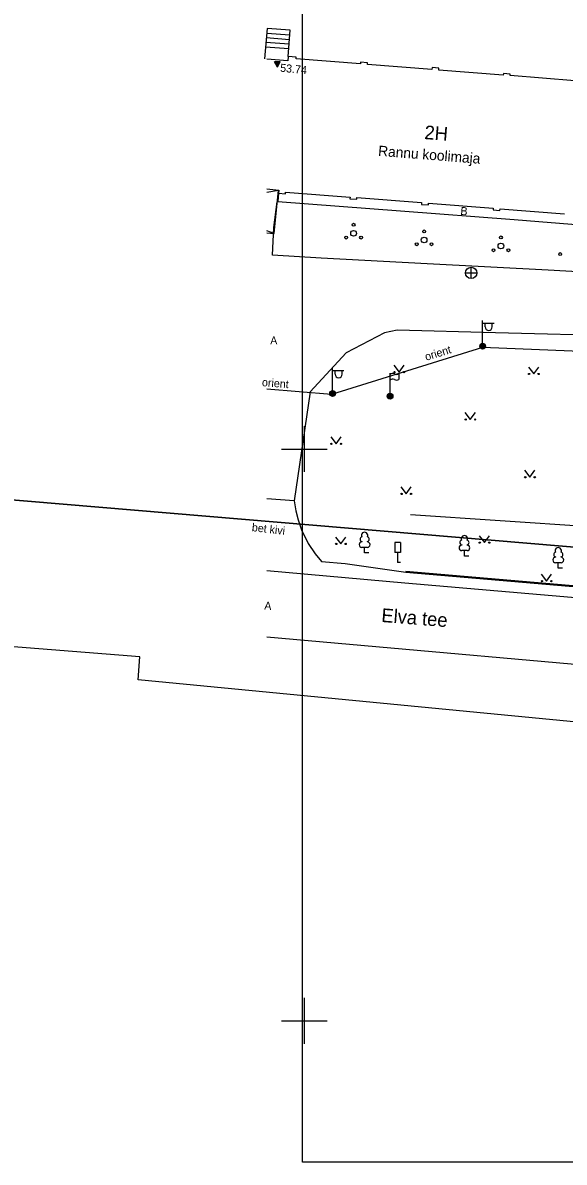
# Model space of a CAD drawing. Extents: x 630021 to 630626, y 6457538 to 6457837.
# Drawn here: x 630125.4 to 630172.8, y 6457537.6 to 6457637.3 of the extents above; entities that cross this region are included whole.
import ezdxf

# ---------------------------------------------------------------- set-up
doc = ezdxf.new("R2010")
doc.units = 0
for name, color, linetype in [('HALJASTUS', 7, 'Continuous'), ('HOONE', 7, 'Continuous'), ('HOONEDET', 7, 'Continuous'), ('KKAEV', 7, 'Continuous'), ('KOORDPUNKT', 7, 'Continuous'), ('LIIKLUS', 7, 'Continuous'), ('MPKAABEL', 7, 'Continuous'), ('PIIR', 7, 'Continuous'), ('POST', 7, 'Continuous'), ('PUU', 7, 'Continuous'), ('RAJATIS', 7, 'Continuous'), ('TEE', 7, 'Continuous'), ('VORK', 7, 'Continuous'), ('VORMISTUS', 7, 'Continuous')]:
    doc.layers.add(name, color=color, linetype=linetype)

msp = doc.modelspace()

# ---------------------------------------------------------------- linework, layer by layer
at = {"layer": 'HALJASTUS'}
for p, q in [((630157.84, 6457607.341), (630158.303, 6457606.734)), ((630158.303, 6457606.734), (630158.749, 6457607.341)), ((630169.62, 6457607.173), (630170.083, 6457606.566)), ((630170.083, 6457606.566), (630170.528, 6457607.173)), ((630164.066, 6457603.19), (630164.53, 6457602.584)), ((630164.53, 6457602.584), (630164.975, 6457603.19)), ((630152.315, 6457601.059), (630152.778, 6457600.452)), ((630152.778, 6457600.452), (630153.224, 6457601.059)), ((630169.283, 6457598.142), (630169.746, 6457597.535)), ((630169.746, 6457597.535), (630170.192, 6457598.142)), ((630158.457, 6457596.683), (630158.92, 6457596.077)), ((630158.92, 6457596.077), (630159.366, 6457596.683)), ((630159.312, 6457594.284), (630199.204, 6457591.594)), ((630152.735, 6457592.308), (630153.199, 6457591.701)), ((630153.199, 6457591.701), (630153.644, 6457592.308)), ((630165.3, 6457592.42), (630165.764, 6457591.814)), ((630165.764, 6457591.814), (630166.209, 6457592.42)), ((630170.741, 6457589.055), (630171.205, 6457588.448)), ((630171.205, 6457588.448), (630171.65, 6457589.055))]:
    msp.add_line(p, q, dxfattribs=at)
for centre in [(630157.902, 6457606.734), (630158.731, 6457606.734), (630169.682, 6457606.566), (630170.511, 6457606.566), (630164.129, 6457602.584), (630164.957, 6457602.584), (630152.377, 6457600.452), (630153.206, 6457600.452), (630169.345, 6457597.535), (630170.174, 6457597.535), (630158.519, 6457596.077), (630159.348, 6457596.077), (630152.798, 6457591.701), (630153.626, 6457591.701), (630165.363, 6457591.814), (630166.191, 6457591.814), (630170.804, 6457588.448), (630171.633, 6457588.448)]:
    msp.add_circle(centre, 0.055, dxfattribs=at)
at = {"layer": 'HOONE'}
for points in [[(630173.684, 6457632.213), (630168.018, 6457632.653), (630168.029, 6457632.797), (630167.432, 6457632.847), (630167.421, 6457632.7), (630161.78, 6457633.139), (630161.792, 6457633.298), (630161.182, 6457633.353), (630161.169, 6457633.186), (630155.523, 6457633.625), (630155.534, 6457633.766), (630154.92, 6457633.824), (630154.908, 6457633.673), (630149.283, 6457634.111), (630149.295, 6457634.271), (630148.582, 6457634.333), (630148.549, 6457633.956), (630146.729, 6457634.095)], [(630146.729, 6457622.742), (630147.777, 6457622.647), (630147.751, 6457622.366), (630148.356, 6457622.315), (630148.369, 6457622.478)], [(630146.729, 6457618.897), (630147.374, 6457618.837), (630147.755, 6457622.649)], [(630148.369, 6457622.478), (630154.012, 6457622.037), (630154, 6457621.886), (630154.599, 6457621.843), (630154.611, 6457621.991), (630160.275, 6457621.548), (630160.263, 6457621.399), (630160.867, 6457621.355), (630160.878, 6457621.501), (630166.533, 6457621.059), (630166.522, 6457620.916), (630167.127, 6457620.867), (630167.138, 6457621.012), (630172.79, 6457620.57)]]:
    msp.add_lwpolyline(points, dxfattribs=at)
at = {"layer": 'HOONEDET'}
for p, q in [((630146.642, 6457635.573), (630148.668, 6457635.432)), ((630146.677, 6457635.988), (630148.698, 6457635.816)), ((630146.71, 6457636.381), (630148.729, 6457636.22)), ((630146.609, 6457635.182), (630148.636, 6457635.027)), ((630147.648, 6457633.388), (630147.402, 6457633.875)), ((630147.894, 6457633.875), (630147.402, 6457633.875)), ((630147.41, 6457633.858), (630147.754, 6457633.597)), ((630147.429, 6457633.875), (630147.765, 6457633.619)), ((630147.436, 6457633.807), (630147.742, 6457633.574)), ((630147.462, 6457633.756), (630147.731, 6457633.551)), ((630147.471, 6457633.875), (630147.777, 6457633.642)), ((630147.488, 6457633.705), (630147.719, 6457633.529)), ((630147.512, 6457633.875), (630147.788, 6457633.665)), ((630147.513, 6457633.654), (630147.708, 6457633.506)), ((630147.539, 6457633.603), (630147.696, 6457633.483)), ((630147.553, 6457633.875), (630147.8, 6457633.687)), ((630147.565, 6457633.551), (630147.685, 6457633.461)), ((630147.591, 6457633.5), (630147.673, 6457633.438)), ((630147.594, 6457633.875), (630147.811, 6457633.71)), ((630147.636, 6457633.875), (630147.822, 6457633.733)), ((630147.648, 6457633.388), (630147.894, 6457633.875)), ((630147.677, 6457633.875), (630147.834, 6457633.755)), ((630147.718, 6457633.875), (630147.845, 6457633.778)), ((630147.759, 6457633.875), (630147.857, 6457633.801)), ((630147.801, 6457633.875), (630147.868, 6457633.823)), ((630147.842, 6457633.875), (630147.88, 6457633.846)), ((630147.883, 6457633.875), (630147.891, 6457633.869)), ((630147.617, 6457633.449), (630147.662, 6457633.415)), ((630147.643, 6457633.398), (630147.65, 6457633.392)), ((630146.729, 6457622.45), (630147.755, 6457622.649)), ((630147.374, 6457618.837), (630146.729, 6457619.092))]:
    msp.add_line(p, q, dxfattribs=at)
msp.add_lwpolyline([(630147.751, 6457622.366), (630147.681, 6457621.662), (630158.42, 6457620.82), (630168.369, 6457620.063), (630181.716, 6457618.989), (630186.912, 6457618.571), (630187.099, 6457621.544), (630195.37, 6457620.908), (630204.368, 6457620.221), (630204.442, 6457621.153), (630204.36, 6457621.159)], dxfattribs=at)
at = {"layer": 'KKAEV'}
for p, q in [((630164.61, 6457614.9), (630164.61, 6457615.9)), ((630164.11, 6457615.4), (630165.11, 6457615.4))]:
    msp.add_line(p, q, dxfattribs=at)
msp.add_circle((630164.61, 6457615.4), 0.5, dxfattribs=at)
at = {"layer": 'LIIKLUS'}
for points in [[(630157.925, 6457591.815), (630157.925, 6457590.965)], [(630158.425, 6457591.815), (630157.925, 6457591.815)], [(630158.425, 6457591.815), (630158.425, 6457590.965)], [(630158.425, 6457590.965), (630157.925, 6457590.965)], [(630158.175, 6457590.965), (630158.175, 6457590.065)], [(630158.425, 6457590.065), (630158.175, 6457590.065)]]:
    msp.add_lwpolyline(points, dxfattribs=at)
at = {"layer": 'MPKAABEL'}
msp.add_lwpolyline([(630184.896, 6457608.085), (630165.608, 6457608.87), (630152.385, 6457604.784), (630146.729, 6457605.24)], dxfattribs=at)
at = {"layer": 'PIIR'}
msp.add_lwpolyline([(630048.02, 6457601.96), (630052.83, 6457637.36), (630052.95, 6457655.29), (630052.96, 6457669.93), (630053.71, 6457785.35), (630156.96, 6457780.65), (630157.42, 6457773.62), (630214.31, 6457768.34), (630220.44, 6457836.81), (630304.76, 6457825.62), (630300.98, 6457785.29), (630286.24, 6457630.8), (630343.62, 6457621.35), (630316.77, 6457581.86), (630309.64, 6457580)], close=True, dxfattribs=at)
for points in [[(630021.34, 6457604.6), (630048.02, 6457601.96), (630309.64, 6457580), (630336.59, 6457577.39), (630363.33, 6457574.96), (630385.56, 6457575.28), (630403.96, 6457577.23), (630417.02, 6457579.52)], [(630421.01, 6457564.05), (630406.38, 6457561.41), (630386.94, 6457559.34), (630362.09, 6457559), (630357.27, 6457559.36), (630352.2, 6457559.76), (630347.08, 6457560.16), (630329.17, 6457562.1), (630308.51, 6457563.96), (630300.36, 6457564.67), (630210.2, 6457572.63), (630135.46, 6457579.81), (630135.59, 6457581.84), (630070.37, 6457586.99), (630049.39, 6457588.87), (630024.296, 6457589.364)]]:
    msp.add_lwpolyline(points, dxfattribs=at)
at = {"layer": 'POST'}
for p, q in [((630165.616, 6457609.249), (630165.616, 6457611.249)), ((630165.616, 6457610.999), (630166.616, 6457610.999)), ((630165.843, 6457610.678), (630165.843, 6457610.999)), ((630166.455, 6457610.678), (630166.455, 6457610.999)), ((630152.476, 6457605.108), (630152.476, 6457607.108)), ((630152.476, 6457606.858), (630153.476, 6457606.858)), ((630152.703, 6457606.537), (630152.703, 6457606.858)), ((630153.315, 6457606.537), (630153.315, 6457606.858))]:
    msp.add_line(p, q, dxfattribs=at)
for centre, radius in [((630165.616, 6457608.999), 0.25), ((630165.616, 6457608.999), 0.225), ((630165.616, 6457608.999), 0.2), ((630165.616, 6457608.999), 0.175), ((630165.616, 6457608.999), 0.15), ((630165.616, 6457608.999), 0.125), ((630165.616, 6457608.999), 0.1), ((630165.616, 6457608.999), 0.075), ((630165.616, 6457608.999), 0.05), ((630165.616, 6457608.999), 0.025), ((630152.476, 6457604.858), 0.25), ((630152.476, 6457604.858), 0.225), ((630152.476, 6457604.858), 0.2), ((630152.476, 6457604.858), 0.175), ((630152.476, 6457604.858), 0.15), ((630152.476, 6457604.858), 0.125), ((630152.476, 6457604.858), 0.1), ((630152.476, 6457604.858), 0.075), ((630152.476, 6457604.858), 0.05), ((630152.476, 6457604.858), 0.025)]:
    msp.add_circle(centre, radius, dxfattribs=at)
for centre in [(630166.149, 6457610.678), (630153.009, 6457606.537)]:
    msp.add_arc(centre, 0.306, 180, 0, dxfattribs=at)
at = {"layer": 'PUU'}
for p, q in [((630155.041, 6457591.906), (630155.041, 6457591.876)), ((630155.521, 6457591.906), (630155.521, 6457591.876)), ((630155.521, 6457591.401), (630155.041, 6457591.401)), ((630155.281, 6457590.926), (630155.281, 6457591.401)), ((630155.661, 6457590.926), (630155.281, 6457590.926)), ((630163.779, 6457591.622), (630163.779, 6457591.592)), ((630164.259, 6457591.117), (630163.779, 6457591.117)), ((630164.019, 6457590.642), (630164.019, 6457591.117)), ((630164.399, 6457590.642), (630164.019, 6457590.642)), ((630164.259, 6457591.622), (630164.259, 6457591.592)), ((630171.997, 6457590.566), (630171.997, 6457590.536)), ((630172.477, 6457590.061), (630171.997, 6457590.061)), ((630172.237, 6457589.586), (630172.237, 6457590.061)), ((630172.477, 6457590.566), (630172.477, 6457590.536)), ((630172.617, 6457589.586), (630172.237, 6457589.586))]:
    msp.add_line(p, q, dxfattribs=at)
for centre, radius in [((630154.318, 6457619.614), 0.125), ((630153.668, 6457618.489), 0.125), ((630154.318, 6457618.864), 0.25), ((630154.968, 6457618.489), 0.125), ((630160.492, 6457619.032), 0.125), ((630167.218, 6457618.507), 0.125), ((630159.842, 6457617.907), 0.125), ((630160.492, 6457618.282), 0.25), ((630161.142, 6457617.907), 0.125), ((630167.218, 6457617.757), 0.25), ((630166.568, 6457617.382), 0.125), ((630167.868, 6457617.382), 0.125), ((630172.404, 6457617.05), 0.125)]:
    msp.add_circle(centre, radius, dxfattribs=at)
for centre, radius, start, end in [((630155.281, 6457592.446), 0.277, 332.5799, 207.4201), ((630155.044, 6457591.639), 0.237, 90.00001, 270), ((630155.091, 6457592.113), 0.212, 105.2441, 257.07903), ((630155.471, 6457592.113), 0.212, 282.92097, 74.7559), ((630155.519, 6457591.639), 0.237, 270, 89.99999), ((630163.829, 6457591.83), 0.212, 105.2441, 257.07903), ((630164.019, 6457592.162), 0.277, 332.5799, 207.4201), ((630164.209, 6457591.83), 0.212, 282.92097, 74.7559), ((630163.782, 6457591.355), 0.237, 90.00001, 270), ((630164.257, 6457591.355), 0.237, 270, 89.99999), ((630172.047, 6457590.774), 0.212, 105.2441, 257.07903), ((630172.237, 6457591.106), 0.277, 332.5799, 207.4201), ((630172.427, 6457590.774), 0.212, 282.92097, 74.7559), ((630172, 6457590.299), 0.237, 90.00001, 270), ((630172.475, 6457590.299), 0.237, 270, 89.99999)]:
    msp.add_arc(centre, radius, start, end, dxfattribs=at)
at = {"layer": 'RAJATIS'}
for p, q in [((630157.514, 6457604.872), (630157.514, 6457606.622)), ((630158.267, 6457606.591), (630158.267, 6457606.091))]:
    msp.add_line(p, q, dxfattribs=at)
for radius in [0.25, 0.225, 0.2, 0.175, 0.15, 0.125, 0.1, 0.075, 0.05, 0.025]:
    msp.add_circle((630157.514, 6457604.622), radius, dxfattribs=at)
for centre, radius, start, end in [((630157.737, 6457606.337), 0.288, 57.89407, 140.73656), ((630158.071, 6457606.87), 0.341, 237.89407, 305.02189), ((630157.737, 6457605.837), 0.288, 57.89407, 140.73656), ((630158.071, 6457606.37), 0.341, 237.89407, 305.02189)]:
    msp.add_arc(centre, radius, start, end, dxfattribs=at)
at = {"layer": 'TEE'}
for points in [[(630148.582, 6457634.333), (630148.761, 6457636.628), (630146.744, 6457636.778), (630146.518, 6457634.111)], [(630204.368, 6457620.221), (630204.319, 6457619.768), (630203.981, 6457617.674), (630201.322, 6457615.585), (630198.173, 6457614.283), (630191.29, 6457614.357), (630185.248, 6457614.666), (630183.23, 6457614.977), (630171.34, 6457615.644), (630160.766, 6457616.2), (630151.467, 6457616.694), (630147.21, 6457616.963), (630147.348, 6457619.375), (630147.64, 6457621.63), (630147.681, 6457621.662)], [(630201.628, 6457603.317), (630201.76, 6457604.718), (630200.324, 6457606.791), (630198.052, 6457607.746), (630189.193, 6457609.495), (630178.1, 6457609.882), (630166.747, 6457610.175), (630158.142, 6457610.409), (630157.015, 6457610.164), (630153.659, 6457608.428), (630150.503, 6457605.007), (630149.123, 6457595.48), (630146.729, 6457595.641)], [(630201.628, 6457603.317), (630201.558, 6457603.323), (630200.513, 6457591.66), (630200.458, 6457591.282), (630200.374, 6457590.811), (630200.284, 6457590.387), (630200.153, 6457589.864), (630200.019, 6457589.404), (630199.847, 6457588.883), (630199.623, 6457588.295), (630199.484, 6457587.963), (630199.409, 6457587.794), (630199.223, 6457587.508), (630198.957, 6457587.178), (630198.721, 6457586.938), (630198.497, 6457586.747), (630198.153, 6457586.504), (630197.845, 6457586.332), (630197.498, 6457586.18), (630197.195, 6457586.08), (630197.029, 6457586.037), (630158.886, 6457589.292), (630158.88, 6457589.222)], [(630158.88, 6457589.222), (630197.034, 6457585.966), (630197.277, 6457586.031), (630197.738, 6457586.204), (630198.13, 6457586.409), (630198.535, 6457586.687), (630198.916, 6457587.031), (630199.166, 6457587.316), (630199.471, 6457587.762), (630199.628, 6457588.122), (630199.837, 6457588.65), (630200.007, 6457589.135), (630200.163, 6457589.64), (630200.3, 6457590.155), (630200.46, 6457590.888), (630200.553, 6457591.437), (630200.609, 6457591.944), (630201.628, 6457603.317)], [(630149.123, 6457595.48), (630149.258, 6457594.586), (630149.452, 6457593.803), (630149.753, 6457592.942), (630150.341, 6457591.746), (630150.956, 6457590.826), (630151.503, 6457590.171), (630153.576, 6457589.98), (630158.88, 6457589.222)], [(630146.729, 6457589.383), (630158.801, 6457588.287), (630197.147, 6457585.015), (630206.82, 6457584.18), (630213.897, 6457583.488)], [(630146.729, 6457583.582), (630184.219, 6457580.245), (630193.605, 6457579.436), (630213.342, 6457577.684)]]:
    msp.add_lwpolyline(points, dxfattribs=at)
at = {"layer": 'VORK'}
for p, q in [((630150, 6457602), (630150, 6457598)), ((630148, 6457600), (630152, 6457600)), ((630150, 6457552), (630150, 6457548)), ((630148, 6457550), (630152, 6457550))]:
    msp.add_line(p, q, dxfattribs=at)
at = {"layer": 'VORMISTUS'}
msp.add_lwpolyline([(630343.892, 6457678.27), (630343.892, 6457537.636), (630149.847, 6457537.636), (630149.847, 6457678.27)], close=True, dxfattribs=at)

# ---------------------------------------------------------------- texts
at = {"layer": 'HOONE'}
for s, height, p in [('2H', 1.2, (630160.487, 6457627.112)), ('Rannu koolimaja', 0.9, (630156.443, 6457625.646))]:
    msp.add_text(s, height=height, rotation=355.53292, dxfattribs=at).set_placement(p)
at = {"layer": 'HOONEDET'}
for s, rotation, p in [('53.74', 354.75248, (630147.862, 6457633.003)), ('B', 355.51539, (630163.646, 6457620.484))]:
    msp.add_text(s, height=0.7, rotation=rotation, dxfattribs=at).set_placement(p)
at = {"layer": 'KOORDPUNKT'}
for rotation, p in [(17.17152, (630160.68, 6457607.714)), (355.39219, (630146.275, 6457605.51))]:
    msp.add_text('orient', height=0.7, rotation=rotation, dxfattribs=at).set_placement(p)
at = {"layer": 'TEE'}
msp.add_text('A', height=0.7, dxfattribs=at).set_placement((630147.017, 6457609.147))
for s, height, rotation, p in [('bet kivi', 0.7, 353.49694, (630145.381, 6457592.828)), ('A', 0.7, 356.09146, (630146.482, 6457585.972)), ('Elva tee', 1.2, 355.46223, (630156.716, 6457584.883))]:
    msp.add_text(s, height=height, rotation=rotation, dxfattribs=at).set_placement(p)

doc.saveas('drawing.dxf')
